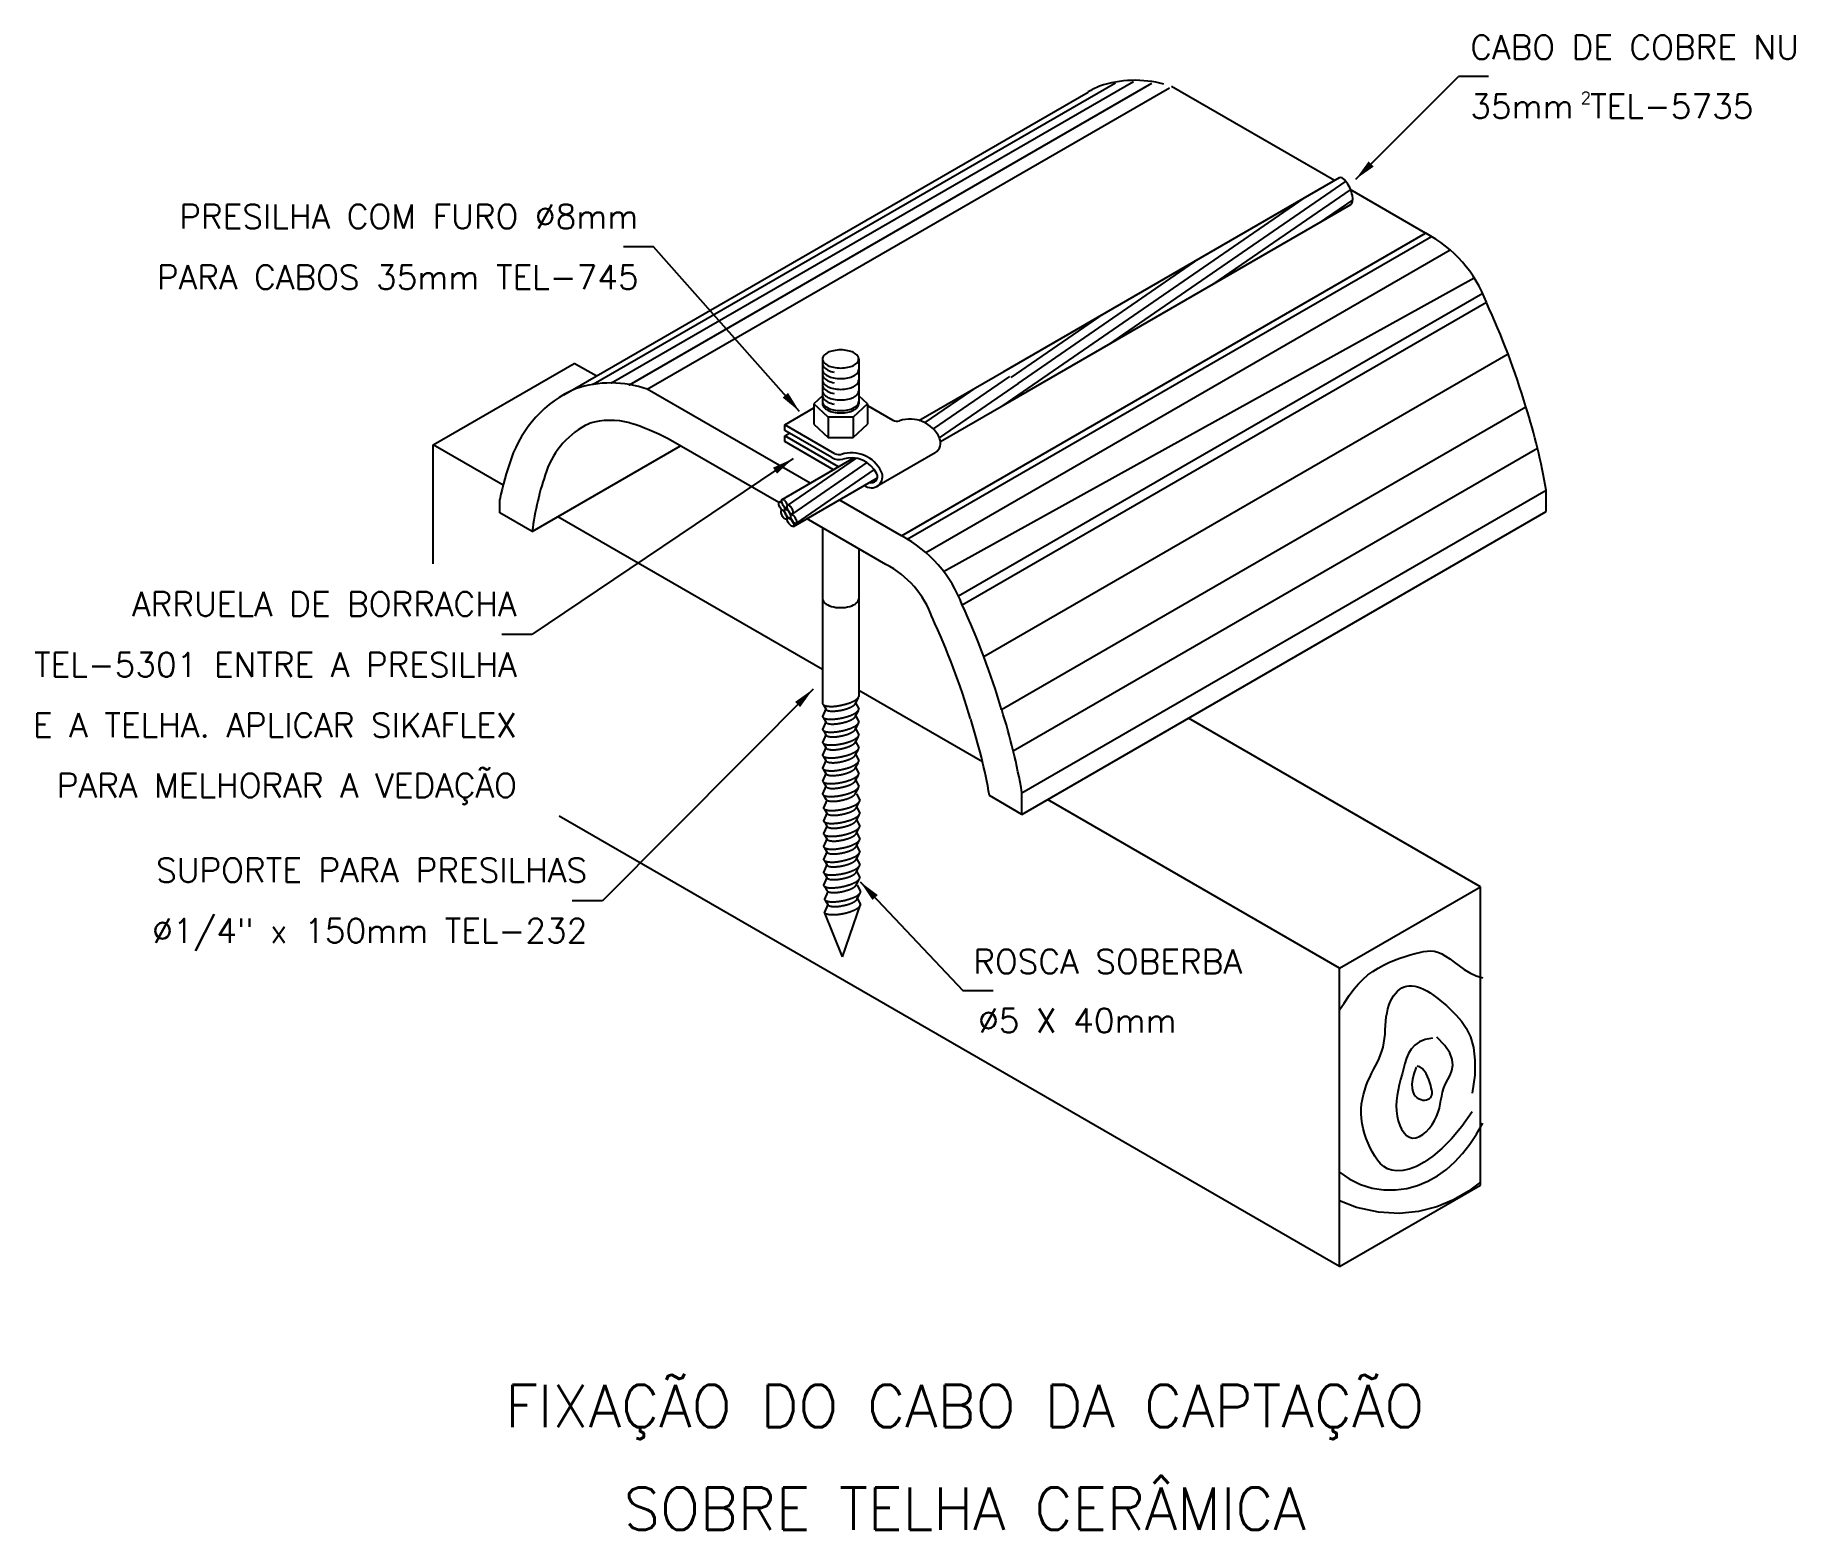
# Model space of a CAD drawing. Header units: millimetres. Extents: x -6256.1 to -6241.5, y -4729.1 to -4716.8.
import ezdxf
from ezdxf.enums import TextEntityAlignment as Align

# ---------------------------------------------------------------- set-up
doc = ezdxf.new("R2010")
doc.units = ezdxf.units.MM
doc.header["$LTSCALE"] = 10
doc.linetypes.add('DASHED', pattern=[0.75, 0.5, -0.25])
doc.layers.add('Termotécnica', color=7, linetype='Continuous')
doc.styles.add('80', font='romans.shx', dxfattribs={"height": 10})
doc.styles.add('r140', font='romans.shx')
doc.styles.add('r80', font='romans.shx')

msp = doc.modelspace()

# ---------------------------------------------------------------- linework, layer by layer
at = {"layer": 'Termotécnica', "color": 1}
for p, q in [((-6251.494, -4719.647), (-6247.164, -4717.147)), ((-6251.343, -4719.636), (-6247.013, -4717.136)), ((-6251.192, -4719.65), (-6246.862, -4717.15)), ((-6251.045, -4719.688), (-6246.715, -4717.188)), ((-6245.254, -4717.961), (-6247.222, -4719.317)), ((-6245.218, -4718.034), (-6246.348, -4718.812)), ((-6245.601, -4718.103), (-6248.096, -4719.822)), ((-6245.195, -4718.116), (-6245.473, -4718.307)), ((-6248.938, -4720.904), (-6244.591, -4718.394)), ((-6248.891, -4720.931), (-6244.543, -4718.421)), ((-6248.735, -4721.043), (-6244.388, -4718.533)), ((-6246.475, -4718.607), (-6247.973, -4719.639)), ((-6248.588, -4721.199), (-6244.188, -4718.764)), ((-6248.465, -4721.402), (-6244.118, -4718.892)), ((-6248.434, -4721.477), (-6244.087, -4718.967)), ((-6247.26, -4719.06), (-6248.03, -4719.591)), ((-6248.255, -4721.904), (-6243.907, -4719.394)), ((-6248.042, -4719.581), (-6248.674, -4720.017)), ((-6247.971, -4719.641), (-6248.624, -4720.091)), ((-6248.316, -4719.671), (-6248.744, -4719.965)), ((-6248.107, -4722.344), (-6243.759, -4719.834)), ((-6248.011, -4722.686), (-6243.664, -4720.176)), ((-6249.314, -4720.26), (-6249.877, -4720.647)), ((-6249.224, -4720.296), (-6249.84, -4720.72)), ((-6249.163, -4720.354), (-6249.814, -4720.802)), ((-6247.939, -4723.034), (-6243.592, -4720.524))]:
    msp.add_line(p, q, dxfattribs=at)
at = {"layer": 'Termotécnica', "color": 2}
for p, q in [((-6245.171, -4717.946), (-6244.319, -4717.094)), ((-6244.069, -4717.094), (-6244.319, -4717.094)), ((-6248.09, -4719.54), (-6245.306, -4717.933)), ((-6247.895, -4719.706), (-6245.212, -4718.156)), ((-6250.993, -4718.508), (-6251.243, -4718.508)), ((-6249.782, -4719.873), (-6250.993, -4718.508)), ((-6252.822, -4720.148), (-6251.653, -4719.473)), ((-6251.47, -4719.578), (-6251.653, -4719.473)), ((-6248.793, -4719.946), (-6248.09, -4719.54)), ((-6249.592, -4719.742), (-6249.664, -4719.809)), ((-6249.22, -4719.809), (-6249.292, -4719.742)), ((-6248.613, -4720.12), (-6247.895, -4719.706)), ((-6249.906, -4719.983), (-6249.664, -4719.843)), ((-6249.664, -4719.809), (-6249.664, -4719.978)), ((-6249.545, -4719.919), (-6249.664, -4719.809)), ((-6249.545, -4719.919), (-6249.545, -4720.088)), ((-6249.338, -4719.919), (-6249.545, -4719.919)), ((-6249.22, -4719.809), (-6249.338, -4719.919)), ((-6249.338, -4719.919), (-6249.338, -4720.088)), ((-6249.22, -4719.809), (-6249.22, -4719.978)), ((-6249.22, -4719.822), (-6249.008, -4719.944)), ((-6249.906, -4720.029), (-6249.906, -4719.983)), ((-6249.49, -4720.223), (-6249.906, -4719.983)), ((-6249.514, -4720.255), (-6249.906, -4720.029)), ((-6249.906, -4720.075), (-6249.866, -4720.052)), ((-6249.906, -4720.121), (-6249.906, -4720.075)), ((-6249.461, -4720.332), (-6249.906, -4720.075)), ((-6249.664, -4719.978), (-6249.545, -4720.088)), ((-6249.545, -4720.088), (-6249.338, -4720.088)), ((-6249.338, -4720.088), (-6249.22, -4719.978)), ((-6252.241, -4720.483), (-6252.822, -4720.148)), ((-6252.822, -4721.137), (-6252.822, -4720.148)), ((-6249.501, -4720.355), (-6249.906, -4720.121)), ((-6248.658, -4720.215), (-6249.141, -4720.493)), ((-6249.836, -4720.263), (-6252.002, -4721.723)), ((-6249.928, -4720.601), (-6249.333, -4720.257)), ((-6249.833, -4720.825), (-6249.137, -4720.423)), ((-6249.95, -4720.622), (-6249.931, -4720.612)), ((-6249.901, -4720.683), (-6249.884, -4720.674)), ((-6249.592, -4722.013), (-6251.787, -4720.745)), ((-6249.911, -4720.696), (-6249.905, -4720.693)), ((-6249.893, -4720.766), (-6249.885, -4720.761)), ((-6249.876, -4720.756), (-6249.874, -4720.755)), ((-6249.861, -4720.757), (-6249.854, -4720.753)), ((-6249.857, -4720.745), (-6249.856, -4720.744)), ((-6249.852, -4720.728), (-6249.842, -4720.722)), ((-6252.002, -4721.723), (-6252.252, -4721.723)), ((-6249.671, -4722.175), (-6251.417, -4723.929)), ((-6248.266, -4722.778), (-6249.292, -4722.186)), ((-6244.135, -4723.813), (-6246.557, -4722.415)), ((-6245.304, -4724.488), (-6247.726, -4723.09)), ((-6245.304, -4726.963), (-6251.775, -4723.227)), ((-6249.28, -4723.772), (-6248.427, -4724.677)), ((-6245.304, -4724.488), (-6244.135, -4723.813)), ((-6244.135, -4726.288), (-6244.135, -4723.813)), ((-6251.417, -4723.929), (-6251.667, -4723.929)), ((-6245.304, -4726.963), (-6245.304, -4724.488)), ((-6248.177, -4724.677), (-6248.427, -4724.677)), ((-6245.304, -4726.963), (-6244.135, -4726.288))]:
    msp.add_line(p, q, dxfattribs=at)
at = {"layer": 'Termotécnica', "color": 3}
for p, q in [((-6251.737, -4719.733), (-6247.39, -4717.223)), ((-6245.348, -4717.957), (-6246.698, -4717.178)), ((-6244.591, -4718.394), (-6245.218, -4718.032)), ((-6249.592, -4719.437), (-6249.592, -4719.809)), ((-6249.292, -4719.437), (-6249.292, -4719.809)), ((-6249.696, -4720.467), (-6251.045, -4719.688)), ((-6252, -4720.868), (-6250.769, -4720.158)), ((-6249.954, -4720.628), (-6250.871, -4720.099)), ((-6243.592, -4720.703), (-6243.592, -4720.524)), ((-6252.269, -4720.713), (-6252.269, -4720.601)), ((-6248.938, -4720.904), (-6249.454, -4720.606)), ((-6252, -4720.868), (-6252.269, -4720.713)), ((-6249.067, -4721.14), (-6249.724, -4720.761)), ((-6247.939, -4723.213), (-6243.592, -4720.703)), ((-6249.592, -4720.838), (-6249.592, -4721.424)), ((-6249.292, -4721.011), (-6249.292, -4721.424)), ((-6247.939, -4723.213), (-6248.208, -4723.057)), ((-6247.939, -4723.213), (-6247.939, -4723.034))]:
    msp.add_line(p, q, dxfattribs=at)
at = {"layer": 'Termotécnica', "color": 2, "linetype": 'DASHED'}
for p, q in [((-6249.592, -4721.424), (-6249.592, -4722.296)), ((-6249.292, -4721.424), (-6249.292, -4722.236)), ((-6249.297, -4722.248), (-6249.319, -4722.287)), ((-6249.565, -4722.339), (-6249.592, -4722.403)), ((-6249.585, -4722.306), (-6249.565, -4722.339)), ((-6249.585, -4722.413), (-6249.565, -4722.446)), ((-6249.319, -4722.287), (-6249.292, -4722.339)), ((-6249.297, -4722.355), (-6249.319, -4722.394)), ((-6249.319, -4722.394), (-6249.292, -4722.446)), ((-6249.565, -4722.446), (-6249.592, -4722.509)), ((-6249.565, -4722.553), (-6249.592, -4722.616)), ((-6249.585, -4722.519), (-6249.565, -4722.553)), ((-6249.297, -4722.461), (-6249.319, -4722.501)), ((-6249.319, -4722.501), (-6249.292, -4722.553)), ((-6249.297, -4722.568), (-6249.319, -4722.608)), ((-6249.565, -4722.66), (-6249.592, -4722.723)), ((-6249.585, -4722.626), (-6249.565, -4722.66)), ((-6249.319, -4722.608), (-6249.292, -4722.659)), ((-6249.297, -4722.675), (-6249.319, -4722.714)), ((-6249.319, -4722.714), (-6249.292, -4722.766)), ((-6249.565, -4722.767), (-6249.592, -4722.83)), ((-6249.585, -4722.733), (-6249.565, -4722.767)), ((-6249.585, -4722.84), (-6249.565, -4722.873)), ((-6249.297, -4722.782), (-6249.319, -4722.821)), ((-6249.319, -4722.821), (-6249.292, -4722.873)), ((-6249.565, -4722.873), (-6249.592, -4722.937)), ((-6249.565, -4722.98), (-6249.592, -4723.043)), ((-6249.585, -4722.947), (-6249.565, -4722.98)), ((-6249.297, -4722.889), (-6249.319, -4722.928)), ((-6249.319, -4722.928), (-6249.292, -4722.98)), ((-6249.297, -4722.995), (-6249.319, -4723.035)), ((-6249.585, -4723.053), (-6249.565, -4723.087)), ((-6249.557, -4723.096), (-6249.584, -4723.16)), ((-6249.311, -4723.044), (-6249.284, -4723.096)), ((-6249.29, -4723.111), (-6249.311, -4723.151)), ((-6249.311, -4723.151), (-6249.284, -4723.203)), ((-6249.557, -4723.203), (-6249.584, -4723.266)), ((-6249.577, -4723.17), (-6249.557, -4723.203)), ((-6249.577, -4723.276), (-6249.557, -4723.31)), ((-6249.29, -4723.218), (-6249.311, -4723.258)), ((-6249.311, -4723.258), (-6249.284, -4723.31)), ((-6249.557, -4723.31), (-6249.584, -4723.373)), ((-6249.557, -4723.417), (-6249.584, -4723.48)), ((-6249.577, -4723.383), (-6249.557, -4723.417)), ((-6249.29, -4723.325), (-6249.311, -4723.365)), ((-6249.311, -4723.365), (-6249.284, -4723.416)), ((-6249.29, -4723.432), (-6249.311, -4723.471)), ((-6249.557, -4723.523), (-6249.584, -4723.587)), ((-6249.577, -4723.49), (-6249.557, -4723.523)), ((-6249.311, -4723.471), (-6249.284, -4723.523)), ((-6249.29, -4723.539), (-6249.311, -4723.578)), ((-6249.311, -4723.578), (-6249.284, -4723.63)), ((-6249.557, -4723.63), (-6249.584, -4723.694)), ((-6249.557, -4723.737), (-6249.584, -4723.8)), ((-6249.577, -4723.597), (-6249.557, -4723.63)), ((-6249.577, -4723.703), (-6249.557, -4723.737)), ((-6249.29, -4723.645), (-6249.311, -4723.685)), ((-6249.311, -4723.685), (-6249.284, -4723.737)), ((-6249.577, -4723.81), (-6249.557, -4723.844)), ((-6249.549, -4723.853), (-6249.576, -4723.916)), ((-6249.29, -4723.752), (-6249.311, -4723.792)), ((-6249.304, -4723.801), (-6249.277, -4723.853)), ((-6249.282, -4723.868), (-6249.304, -4723.908)), ((-6249.549, -4723.96), (-6249.576, -4724.023)), ((-6249.426, -4724.394), (-6249.576, -4724.025)), ((-6249.569, -4723.926), (-6249.549, -4723.96)), ((-6249.426, -4724.394), (-6249.277, -4723.96)), ((-6249.304, -4723.908), (-6249.277, -4723.96))]:
    msp.add_line(p, q, dxfattribs=at)
at = {"layer": 'Termotécnica', "color": 3}
msp.add_lwpolyline([(-6249.292, -4719.437, 0.174532), (-6249.301, -4719.411, 0.104234), (-6249.336, -4719.384, 0.065017), (-6249.381, -4719.368, 0.051167), (-6249.442, -4719.362, 0.051167), (-6249.502, -4719.368, 0.065017), (-6249.548, -4719.384, 0.104234), (-6249.583, -4719.411, 0.174532), (-6249.592, -4719.437, 0.174532), (-6249.583, -4719.462, 0.104234), (-6249.548, -4719.49, 0.065017), (-6249.502, -4719.506, 0.051167), (-6249.442, -4719.512, 0.051167), (-6249.381, -4719.506, 0.065017), (-6249.336, -4719.49, 0.104234), (-6249.301, -4719.462, 0.174532)], format="xyb", close=True, dxfattribs=at)
at = {"layer": 'Termotécnica', "color": 1}
for points in [[(-6249.592, -4719.476, 0.174532), (-6249.583, -4719.501, 0.104234), (-6249.548, -4719.529, 0.073035), (-6249.497, -4719.546, 0.051167)], [(-6249.592, -4719.525, 0.174532), (-6249.583, -4719.551, 0.104234), (-6249.548, -4719.578, 0.065017), (-6249.502, -4719.594, 0.051167), (-6249.442, -4719.6, 0.051167), (-6249.381, -4719.594, 0.065017), (-6249.336, -4719.578, 0.104234), (-6249.301, -4719.551, 0.174532), (-6249.292, -4719.525, 0.174532)], [(-6249.592, -4719.564, 0.174532), (-6249.583, -4719.59, 0.104234), (-6249.548, -4719.617, 0.073035), (-6249.497, -4719.634, 0.051167)], [(-6249.592, -4719.613, 0.174532), (-6249.583, -4719.639, 0.104234), (-6249.548, -4719.667, 0.065017), (-6249.502, -4719.682, 0.051167), (-6249.442, -4719.689, 0.051167), (-6249.381, -4719.682, 0.065017), (-6249.336, -4719.667, 0.104234), (-6249.301, -4719.639, 0.174532), (-6249.292, -4719.613, 0.174532)], [(-6249.592, -4719.653, 0.174532), (-6249.583, -4719.678, 0.104234), (-6249.548, -4719.706, 0.073035), (-6249.497, -4719.723, 0.051167)], [(-6249.592, -4719.702, 0.174532), (-6249.583, -4719.727, 0.104234), (-6249.548, -4719.755, 0.065017), (-6249.502, -4719.771, 0.051167), (-6249.442, -4719.777, 0.051167), (-6249.381, -4719.771, 0.065017), (-6249.336, -4719.755, 0.104234), (-6249.301, -4719.727, 0.174532), (-6249.292, -4719.702, 0.174532)], [(-6249.592, -4719.741, 0.174532), (-6249.583, -4719.767, 0.104234), (-6249.548, -4719.794, 0.073035), (-6249.497, -4719.811, 0.051167)], [(-6249.592, -4719.79, 0.174532), (-6249.583, -4719.816, 0.104234), (-6249.548, -4719.843, 0.065017), (-6249.502, -4719.859, 0.051167), (-6249.442, -4719.865, 0.051167), (-6249.381, -4719.859, 0.065017), (-6249.336, -4719.843, 0.104234), (-6249.301, -4719.816, 0.174532), (-6249.292, -4719.79, 0.174532)]]:
    msp.add_lwpolyline(points, format="xyb", dxfattribs=at)
at = {"layer": 'Termotécnica', "color": 2}
for points in [[(-6249.592, -4719.809, 0.174532), (-6249.583, -4719.834, 0.104234), (-6249.548, -4719.862, 0.065017), (-6249.502, -4719.878, 0.051167), (-6249.442, -4719.884, 0.051167), (-6249.381, -4719.878, 0.065017), (-6249.336, -4719.862, 0.104234), (-6249.301, -4719.834, 0.174532), (-6249.292, -4719.809, 0.174532)], [(-6249.911, -4720.697, -0.207457), (-6249.917, -4720.697, -0.095933), (-6249.927, -4720.691, -0.052726), (-6249.936, -4720.682, -0.039847), (-6249.945, -4720.667, -0.039847), (-6249.952, -4720.651, -0.052726), (-6249.954, -4720.639, -0.095933), (-6249.954, -4720.627, -0.207457), (-6249.95, -4720.622, -0.207457), (-6249.944, -4720.622, -0.095933), (-6249.934, -4720.628, -0.052726), (-6249.925, -4720.638, -0.001764), (-6249.925, -4720.638, -0.039847)], [(-6249.888, -4720.674, -0.207457), (-6249.894, -4720.675, -0.095933), (-6249.904, -4720.669, -0.052726), (-6249.913, -4720.659, -0.039847), (-6249.922, -4720.645, -0.039847), (-6249.928, -4720.629, -0.052726), (-6249.931, -4720.616, -0.095933), (-6249.93, -4720.605, -0.207457), (-6249.927, -4720.6, -0.207457), (-6249.921, -4720.6, -0.095933), (-6249.911, -4720.606, -0.052726), (-6249.902, -4720.615, -0.039847), (-6249.893, -4720.63, -0.039847), (-6249.886, -4720.646, -0.027092), (-6249.885, -4720.652, -0.095933)], [(-6249.913, -4720.659, -0.023019), (-6249.91, -4720.668, -0.052726), (-6249.907, -4720.681, -0.095933), (-6249.908, -4720.692, -0.207457), (-6249.911, -4720.697, -0.207457)], [(-6249.885, -4720.67, -0.1939), (-6249.888, -4720.674, -0.207457)], [(-6249.893, -4720.766, -0.207457), (-6249.899, -4720.766, -0.095933), (-6249.909, -4720.76, -0.052726), (-6249.918, -4720.751, -0.039847), (-6249.927, -4720.736, -0.039847), (-6249.933, -4720.72, -0.052726), (-6249.936, -4720.708, -0.095933), (-6249.935, -4720.696, -0.207457), (-6249.931, -4720.691, -0.130458), (-6249.928, -4720.691, -0.095933)], [(-6249.915, -4720.698, -0.049151), (-6249.907, -4720.707, -0.039847), (-6249.898, -4720.721, -0.039847), (-6249.891, -4720.737, -0.052726), (-6249.888, -4720.75, -0.095933), (-6249.889, -4720.761, -0.207457), (-6249.893, -4720.766, -0.207457)]]:
    msp.add_lwpolyline(points, format="xyb", dxfattribs=at)
for points in [[(-6249.843, -4720.722, -0.207457), (-6249.848, -4720.723, -0.095933), (-6249.858, -4720.717, -0.052726), (-6249.867, -4720.707, -0.039847), (-6249.876, -4720.693, -0.039847), (-6249.883, -4720.677, -0.052726), (-6249.886, -4720.664, -0.095933), (-6249.885, -4720.652, -0.207457), (-6249.881, -4720.648, -0.207457), (-6249.875, -4720.648, -0.095933), (-6249.865, -4720.654, -0.052726), (-6249.856, -4720.663, -0.039847), (-6249.847, -4720.678, -0.039847), (-6249.841, -4720.694, -0.052726), (-6249.838, -4720.706, -0.095933), (-6249.839, -4720.718, -0.207457)], [(-6249.862, -4720.758, -0.207457), (-6249.868, -4720.758, -0.095933), (-6249.878, -4720.752, -0.052726), (-6249.887, -4720.742, -0.039847), (-6249.896, -4720.728, -0.039847), (-6249.903, -4720.712, -0.052726), (-6249.905, -4720.699, -0.095933), (-6249.904, -4720.688, -0.207457), (-6249.901, -4720.683, -0.207457), (-6249.895, -4720.683, -0.095933), (-6249.885, -4720.689, -0.052726), (-6249.876, -4720.698, -0.039847), (-6249.867, -4720.713, -0.039847), (-6249.86, -4720.729, -0.052726), (-6249.858, -4720.741, -0.095933), (-6249.859, -4720.753, -0.207457)], [(-6249.833, -4720.825, -0.207457), (-6249.839, -4720.826, -0.095933), (-6249.85, -4720.822, -0.052726), (-6249.86, -4720.813, -0.039847), (-6249.871, -4720.8, -0.039847), (-6249.88, -4720.786, -0.052726), (-6249.885, -4720.774, -0.095933), (-6249.885, -4720.762, -0.207457), (-6249.882, -4720.757, -0.207457), (-6249.877, -4720.756, -0.095933), (-6249.866, -4720.76, -0.052726), (-6249.856, -4720.768, -0.039847), (-6249.845, -4720.781, -0.039847), (-6249.836, -4720.796, -0.052726), (-6249.831, -4720.808, -0.095933), (-6249.831, -4720.82, -0.207457)], [(-6249.813, -4720.802, -0.207457), (-6249.818, -4720.802, -0.095933), (-6249.829, -4720.796, -0.052726), (-6249.837, -4720.787, -0.039847), (-6249.846, -4720.772, -0.039847), (-6249.853, -4720.756, -0.052726), (-6249.856, -4720.744, -0.095933), (-6249.855, -4720.732, -0.207457), (-6249.851, -4720.727, -0.207457), (-6249.846, -4720.727, -0.095933), (-6249.835, -4720.733, -0.052726), (-6249.827, -4720.743, -0.039847), (-6249.818, -4720.757, -0.039847), (-6249.811, -4720.773, -0.052726), (-6249.808, -4720.786, -0.095933), (-6249.809, -4720.797, -0.207457)]]:
    msp.add_lwpolyline(points, format="xyb", close=True, dxfattribs=at)
at = {"layer": 'Termotécnica', "color": 2, "linetype": 'DASHED'}
for points in [[(-6249.592, -4722.296, 0.24548), (-6249.582, -4722.307, 0.082009), (-6249.541, -4722.317, 0.04047), (-6249.495, -4722.317, 0.029714), (-6249.433, -4722.307, 0.029714), (-6249.372, -4722.29, 0.04047), (-6249.33, -4722.272, 0.082009), (-6249.296, -4722.246, 0.24548), (-6249.292, -4722.232, 0.24548)], [(-6249.592, -4722.403, 0.24548), (-6249.582, -4722.414, 0.082009), (-6249.541, -4722.424, 0.04047), (-6249.495, -4722.423, 0.029714), (-6249.433, -4722.414, 0.029714), (-6249.372, -4722.397, 0.04047), (-6249.33, -4722.379, 0.082009), (-6249.296, -4722.353, 0.24548), (-6249.292, -4722.339, 0.24548)], [(-6249.565, -4722.339, 0.24548), (-6249.557, -4722.349, 0.082009), (-6249.523, -4722.357, 0.04047), (-6249.485, -4722.356, 0.029714), (-6249.434, -4722.349, 0.029714), (-6249.385, -4722.335, 0.04047), (-6249.35, -4722.32, 0.082009), (-6249.322, -4722.299, 0.24548), (-6249.319, -4722.287, 0.24548)], [(-6249.565, -4722.446, 0.24548), (-6249.557, -4722.456, 0.082009), (-6249.523, -4722.464, 0.04047), (-6249.485, -4722.463, 0.029714), (-6249.434, -4722.455, 0.029714), (-6249.385, -4722.442, 0.04047), (-6249.35, -4722.427, 0.082009), (-6249.322, -4722.406, 0.24548), (-6249.319, -4722.394, 0.24548)], [(-6249.592, -4722.509, 0.24548), (-6249.582, -4722.521, 0.082009), (-6249.541, -4722.531, 0.04047), (-6249.495, -4722.53, 0.029714), (-6249.433, -4722.521, 0.029714), (-6249.372, -4722.504, 0.04047), (-6249.33, -4722.486, 0.082009), (-6249.296, -4722.46, 0.24548), (-6249.292, -4722.446, 0.24548)], [(-6249.592, -4722.616, 0.24548), (-6249.582, -4722.628, 0.082009), (-6249.541, -4722.637, 0.04047), (-6249.495, -4722.637, 0.029714), (-6249.433, -4722.628, 0.029714), (-6249.372, -4722.611, 0.04047), (-6249.33, -4722.593, 0.082009), (-6249.296, -4722.567, 0.24548), (-6249.292, -4722.553, 0.24548)], [(-6249.565, -4722.553, 0.24548), (-6249.557, -4722.562, 0.082009), (-6249.523, -4722.57, 0.04047), (-6249.485, -4722.57, 0.029714), (-6249.434, -4722.562, 0.029714), (-6249.385, -4722.549, 0.04047), (-6249.35, -4722.533, 0.082009), (-6249.322, -4722.513, 0.24548), (-6249.319, -4722.501, 0.24548)], [(-6249.592, -4722.723, 0.24548), (-6249.582, -4722.734, 0.082009), (-6249.541, -4722.744, 0.04047), (-6249.495, -4722.744, 0.029714), (-6249.433, -4722.734, 0.029714), (-6249.372, -4722.718, 0.04047), (-6249.33, -4722.699, 0.082009), (-6249.296, -4722.674, 0.24548), (-6249.292, -4722.659, 0.24548)], [(-6249.565, -4722.66, 0.24548), (-6249.557, -4722.669, 0.082009), (-6249.523, -4722.677, 0.04047), (-6249.485, -4722.677, 0.029714), (-6249.434, -4722.669, 0.029714), (-6249.385, -4722.655, 0.04047), (-6249.35, -4722.64, 0.082009), (-6249.322, -4722.619, 0.24548), (-6249.319, -4722.608, 0.24548)], [(-6249.565, -4722.767, 0.24548), (-6249.557, -4722.776, 0.082009), (-6249.523, -4722.784, 0.04047), (-6249.485, -4722.784, 0.029714), (-6249.434, -4722.776, 0.029714), (-6249.385, -4722.762, 0.04047), (-6249.35, -4722.747, 0.082009), (-6249.322, -4722.726, 0.24548), (-6249.319, -4722.714, 0.24548)], [(-6249.592, -4722.83, 0.24548), (-6249.582, -4722.841, 0.082009), (-6249.541, -4722.851, 0.04047), (-6249.495, -4722.851, 0.029714), (-6249.433, -4722.841, 0.029714), (-6249.372, -4722.825, 0.04047), (-6249.33, -4722.806, 0.082009), (-6249.296, -4722.78, 0.24548), (-6249.292, -4722.766, 0.24548)], [(-6249.565, -4722.873, 0.24548), (-6249.557, -4722.883, 0.082009), (-6249.523, -4722.891, 0.04047), (-6249.485, -4722.89, 0.029714), (-6249.434, -4722.883, 0.029714), (-6249.385, -4722.869, 0.04047), (-6249.35, -4722.854, 0.082009), (-6249.322, -4722.833, 0.24548), (-6249.319, -4722.821, 0.24548)], [(-6249.592, -4722.937, 0.24548), (-6249.582, -4722.948, 0.082009), (-6249.541, -4722.958, 0.04047), (-6249.495, -4722.957, 0.029714), (-6249.433, -4722.948, 0.029714), (-6249.372, -4722.931, 0.04047), (-6249.33, -4722.913, 0.082009), (-6249.296, -4722.887, 0.24548), (-6249.292, -4722.873, 0.24548)], [(-6249.592, -4723.043, 0.24548), (-6249.582, -4723.055, 0.082009), (-6249.541, -4723.065, 0.04047), (-6249.495, -4723.064, 0.029714), (-6249.433, -4723.055, 0.029714), (-6249.372, -4723.038, 0.04047), (-6249.33, -4723.02, 0.082009), (-6249.296, -4722.994, 0.24548), (-6249.292, -4722.98, 0.24548)], [(-6249.565, -4722.98, 0.24548), (-6249.557, -4722.989, 0.082009), (-6249.523, -4722.998, 0.04047), (-6249.485, -4722.997, 0.029714), (-6249.434, -4722.989, 0.029714), (-6249.385, -4722.976, 0.04047), (-6249.35, -4722.961, 0.082009), (-6249.322, -4722.94, 0.24548), (-6249.319, -4722.928, 0.24548)], [(-6249.584, -4723.16, 0.24548), (-6249.575, -4723.171, 0.082009), (-6249.534, -4723.181, 0.04047), (-6249.487, -4723.18, 0.029714), (-6249.425, -4723.171, 0.029714), (-6249.364, -4723.154, 0.04047), (-6249.322, -4723.136, 0.082009), (-6249.288, -4723.11, 0.24548), (-6249.284, -4723.096, 0.24548)], [(-6249.565, -4723.087, 0.24548), (-6249.557, -4723.096, 0.082009), (-6249.523, -4723.104, 0.04047), (-6249.485, -4723.104, 0.029714), (-6249.434, -4723.096, 0.029714), (-6249.385, -4723.083, 0.04047), (-6249.35, -4723.067, 0.082009), (-6249.322, -4723.046, 0.24548), (-6249.319, -4723.035, 0.24548)], [(-6249.557, -4723.203, 0.24548), (-6249.549, -4723.212, 0.082009), (-6249.516, -4723.22, 0.04047), (-6249.478, -4723.22, 0.029714), (-6249.427, -4723.212, 0.029714), (-6249.377, -4723.199, 0.04047), (-6249.342, -4723.184, 0.082009), (-6249.315, -4723.163, 0.24548), (-6249.311, -4723.151, 0.24548)], [(-6249.584, -4723.266, 0.24548), (-6249.575, -4723.278, 0.082009), (-6249.534, -4723.288, 0.04047), (-6249.487, -4723.287, 0.029714), (-6249.425, -4723.278, 0.029714), (-6249.364, -4723.261, 0.04047), (-6249.322, -4723.243, 0.082009), (-6249.288, -4723.217, 0.24548), (-6249.284, -4723.203, 0.24548)], [(-6249.557, -4723.31, 0.24548), (-6249.549, -4723.319, 0.082009), (-6249.516, -4723.327, 0.04047), (-6249.478, -4723.327, 0.029714), (-6249.427, -4723.319, 0.029714), (-6249.377, -4723.305, 0.04047), (-6249.342, -4723.29, 0.082009), (-6249.315, -4723.269, 0.24548), (-6249.311, -4723.258, 0.24548)], [(-6249.584, -4723.373, 0.24548), (-6249.575, -4723.385, 0.082009), (-6249.534, -4723.394, 0.04047), (-6249.487, -4723.394, 0.029714), (-6249.425, -4723.385, 0.029714), (-6249.364, -4723.368, 0.04047), (-6249.322, -4723.349, 0.082009), (-6249.288, -4723.324, 0.24548), (-6249.284, -4723.31, 0.24548)], [(-6249.584, -4723.48, 0.24548), (-6249.575, -4723.491, 0.082009), (-6249.534, -4723.501, 0.04047), (-6249.487, -4723.501, 0.029714), (-6249.425, -4723.491, 0.029714), (-6249.364, -4723.475, 0.04047), (-6249.322, -4723.456, 0.082009), (-6249.288, -4723.431, 0.24548), (-6249.284, -4723.416, 0.24548)], [(-6249.557, -4723.417, 0.24548), (-6249.549, -4723.426, 0.082009), (-6249.516, -4723.434, 0.04047), (-6249.478, -4723.434, 0.029714), (-6249.427, -4723.426, 0.029714), (-6249.377, -4723.412, 0.04047), (-6249.342, -4723.397, 0.082009), (-6249.315, -4723.376, 0.24548), (-6249.311, -4723.365, 0.24548)], [(-6249.584, -4723.587, 0.24548), (-6249.575, -4723.598, 0.082009), (-6249.534, -4723.608, 0.04047), (-6249.487, -4723.608, 0.029714), (-6249.425, -4723.598, 0.029714), (-6249.364, -4723.581, 0.04047), (-6249.322, -4723.563, 0.082009), (-6249.288, -4723.537, 0.24548), (-6249.284, -4723.523, 0.24548)], [(-6249.557, -4723.523, 0.24548), (-6249.549, -4723.533, 0.082009), (-6249.516, -4723.541, 0.04047), (-6249.478, -4723.54, 0.029714), (-6249.427, -4723.533, 0.029714), (-6249.377, -4723.519, 0.04047), (-6249.342, -4723.504, 0.082009), (-6249.315, -4723.483, 0.24548), (-6249.311, -4723.471, 0.24548)], [(-6249.557, -4723.63, 0.24548), (-6249.549, -4723.64, 0.082009), (-6249.516, -4723.648, 0.04047), (-6249.478, -4723.647, 0.029714), (-6249.427, -4723.64, 0.029714), (-6249.377, -4723.626, 0.04047), (-6249.342, -4723.611, 0.082009), (-6249.315, -4723.59, 0.24548), (-6249.311, -4723.578, 0.24548)], [(-6249.584, -4723.694, 0.24548), (-6249.575, -4723.705, 0.082009), (-6249.534, -4723.715, 0.04047), (-6249.487, -4723.714, 0.029714), (-6249.425, -4723.705, 0.029714), (-6249.364, -4723.688, 0.04047), (-6249.322, -4723.67, 0.082009), (-6249.288, -4723.644, 0.24548), (-6249.284, -4723.63, 0.24548)], [(-6249.584, -4723.8, 0.24548), (-6249.575, -4723.812, 0.082009), (-6249.534, -4723.822, 0.04047), (-6249.487, -4723.821, 0.029714), (-6249.425, -4723.812, 0.029714), (-6249.364, -4723.795, 0.04047), (-6249.322, -4723.777, 0.082009), (-6249.288, -4723.751, 0.24548), (-6249.284, -4723.737, 0.24548)], [(-6249.557, -4723.737, 0.24548), (-6249.549, -4723.746, 0.082009), (-6249.516, -4723.754, 0.04047), (-6249.478, -4723.754, 0.029714), (-6249.427, -4723.746, 0.029714), (-6249.377, -4723.733, 0.04047), (-6249.342, -4723.718, 0.082009), (-6249.315, -4723.697, 0.24548), (-6249.311, -4723.685, 0.24548)], [(-6249.576, -4723.916, 0.24548), (-6249.567, -4723.928, 0.082009), (-6249.526, -4723.938, 0.04047), (-6249.48, -4723.937, 0.029714), (-6249.417, -4723.928, 0.029714), (-6249.357, -4723.911, 0.04047), (-6249.314, -4723.893, 0.082009), (-6249.281, -4723.867, 0.24548), (-6249.277, -4723.853, 0.24548)], [(-6249.557, -4723.844, 0.24548), (-6249.549, -4723.853, 0.082009), (-6249.516, -4723.861, 0.04047), (-6249.478, -4723.861, 0.029714), (-6249.427, -4723.853, 0.029714), (-6249.377, -4723.839, 0.04047), (-6249.342, -4723.824, 0.082009), (-6249.315, -4723.803, 0.24548), (-6249.311, -4723.792, 0.24548)], [(-6249.576, -4724.023, 0.24548), (-6249.567, -4724.035, 0.082009), (-6249.526, -4724.044, 0.04047), (-6249.48, -4724.044, 0.029714), (-6249.417, -4724.035, 0.029714), (-6249.357, -4724.018, 0.04047), (-6249.314, -4723.999, 0.082009), (-6249.281, -4723.974, 0.24548), (-6249.277, -4723.96, 0.24548)], [(-6249.549, -4723.96, 0.24548), (-6249.541, -4723.969, 0.082009), (-6249.508, -4723.977, 0.04047), (-6249.47, -4723.977, 0.029714), (-6249.419, -4723.969, 0.029714), (-6249.369, -4723.956, 0.04047), (-6249.334, -4723.94, 0.082009), (-6249.307, -4723.92, 0.24548), (-6249.304, -4723.908, 0.24548)]]:
    msp.add_lwpolyline(points, format="xyb", dxfattribs=at)
at = {"layer": 'Termotécnica', "color": 1}
for points in [[(-6245.304, -4724.834), (-6245.268, -4724.778), (-6245.226, -4724.716), (-6245.186, -4724.663), (-6245.147, -4724.618), (-6245.108, -4724.579), (-6245.069, -4724.545), (-6245.028, -4724.515), (-6244.985, -4724.488), (-6244.94, -4724.464), (-6244.895, -4724.443), (-6244.849, -4724.423), (-6244.804, -4724.406), (-6244.76, -4724.391), (-6244.718, -4724.378), (-6244.679, -4724.367), (-6244.643, -4724.358), (-6244.61, -4724.351), (-6244.578, -4724.347), (-6244.548, -4724.346), (-6244.519, -4724.349), (-6244.489, -4724.357), (-6244.458, -4724.369), (-6244.426, -4724.388), (-6244.391, -4724.412), (-6244.354, -4724.44), (-6244.314, -4724.47), (-6244.271, -4724.5), (-6244.224, -4724.528), (-6244.173, -4724.551), (-6244.118, -4724.568)], [(-6244.205, -4725.679), (-6244.292, -4725.801), (-6244.376, -4725.903), (-6244.456, -4725.985), (-6244.532, -4726.049), (-6244.602, -4726.098), (-6244.668, -4726.133), (-6244.728, -4726.155), (-6244.781, -4726.167), (-6244.829, -4726.17), (-6244.87, -4726.165), (-6244.906, -4726.152), (-6244.938, -4726.134), (-6244.965, -4726.11), (-6244.99, -4726.081), (-6245.011, -4726.049), (-6245.031, -4726.015), (-6245.05, -4725.978), (-6245.068, -4725.94), (-6245.083, -4725.9), (-6245.097, -4725.86), (-6245.108, -4725.818), (-6245.117, -4725.777), (-6245.123, -4725.735), (-6245.126, -4725.694), (-6245.125, -4725.654), (-6245.122, -4725.613), (-6245.115, -4725.574), (-6245.106, -4725.536), (-6245.096, -4725.499), (-6245.083, -4725.462), (-6245.069, -4725.427), (-6245.054, -4725.394), (-6245.039, -4725.361), (-6245.023, -4725.33), (-6245.007, -4725.299), (-6244.991, -4725.269), (-6244.977, -4725.238), (-6244.964, -4725.208), (-6244.953, -4725.176), (-6244.943, -4725.143), (-6244.937, -4725.109), (-6244.932, -4725.073), (-6244.928, -4725.037), (-6244.926, -4725.001), (-6244.923, -4724.964), (-6244.92, -4724.928), (-6244.917, -4724.893), (-6244.911, -4724.859), (-6244.904, -4724.827), (-6244.895, -4724.797), (-6244.884, -4724.769), (-6244.871, -4724.743), (-6244.857, -4724.719), (-6244.841, -4724.698), (-6244.824, -4724.68), (-6244.807, -4724.665), (-6244.788, -4724.653), (-6244.768, -4724.644), (-6244.748, -4724.638), (-6244.727, -4724.635), (-6244.705, -4724.634), (-6244.682, -4724.637), (-6244.658, -4724.643), (-6244.633, -4724.651), (-6244.608, -4724.662), (-6244.581, -4724.676), (-6244.553, -4724.693), (-6244.523, -4724.714), (-6244.491, -4724.739), (-6244.457, -4724.767), (-6244.419, -4724.799), (-6244.379, -4724.836), (-6244.337, -4724.878), (-6244.294, -4724.928), (-6244.254, -4724.987), (-6244.22, -4725.059), (-6244.195, -4725.146), (-6244.182, -4725.251), (-6244.184, -4725.376), (-6244.205, -4725.524)], [(-6244.533, -4725.069), (-6244.594, -4725.08), (-6244.643, -4725.1), (-6244.681, -4725.126), (-6244.71, -4725.159), (-6244.732, -4725.196), (-6244.749, -4725.236), (-6244.763, -4725.28), (-6244.775, -4725.324), (-6244.787, -4725.368), (-6244.799, -4725.412), (-6244.81, -4725.457), (-6244.82, -4725.501), (-6244.828, -4725.544), (-6244.833, -4725.588), (-6244.835, -4725.631), (-6244.834, -4725.673), (-6244.828, -4725.715), (-6244.819, -4725.755), (-6244.806, -4725.792), (-6244.79, -4725.825), (-6244.77, -4725.854), (-6244.749, -4725.876), (-6244.725, -4725.891), (-6244.699, -4725.898), (-6244.671, -4725.895), (-6244.643, -4725.885), (-6244.615, -4725.868), (-6244.587, -4725.845), (-6244.561, -4725.817), (-6244.537, -4725.786), (-6244.517, -4725.753), (-6244.5, -4725.718), (-6244.487, -4725.684), (-6244.477, -4725.651), (-6244.47, -4725.617), (-6244.464, -4725.583), (-6244.458, -4725.55), (-6244.45, -4725.516), (-6244.44, -4725.482), (-6244.426, -4725.447), (-6244.408, -4725.413), (-6244.389, -4725.376), (-6244.374, -4725.337), (-6244.366, -4725.294), (-6244.371, -4725.246), (-6244.391, -4725.192), (-6244.431, -4725.13), (-6244.497, -4725.06)], [(-6244.669, -4725.311), (-6244.689, -4725.365), (-6244.7, -4725.412), (-6244.705, -4725.451), (-6244.704, -4725.484), (-6244.698, -4725.512), (-6244.688, -4725.533), (-6244.675, -4725.551), (-6244.661, -4725.564), (-6244.645, -4725.573), (-6244.629, -4725.579), (-6244.614, -4725.582), (-6244.598, -4725.582), (-6244.584, -4725.58), (-6244.571, -4725.576), (-6244.56, -4725.569), (-6244.55, -4725.561), (-6244.544, -4725.552), (-6244.539, -4725.542), (-6244.537, -4725.529), (-6244.538, -4725.515), (-6244.54, -4725.499), (-6244.544, -4725.481), (-6244.549, -4725.461), (-6244.557, -4725.438), (-6244.565, -4725.413), (-6244.576, -4725.388), (-6244.588, -4725.362), (-6244.602, -4725.339), (-6244.619, -4725.32), (-6244.639, -4725.306), (-6244.662, -4725.3)], [(-6245.304, -4726.18), (-6245.226, -4726.237), (-6245.132, -4726.284), (-6245.035, -4726.314), (-6244.938, -4726.328), (-6244.842, -4726.328), (-6244.748, -4726.315), (-6244.658, -4726.291), (-6244.572, -4726.255), (-6244.492, -4726.211), (-6244.418, -4726.157), (-6244.349, -4726.096), (-6244.285, -4726.026), (-6244.225, -4725.949), (-6244.169, -4725.865), (-6244.117, -4725.775)], [(-6244.135, -4726.262), (-6244.235, -4726.337), (-6244.361, -4726.41), (-6244.499, -4726.468), (-6244.649, -4726.507), (-6244.81, -4726.523), (-6244.982, -4726.513), (-6245.163, -4726.473), (-6245.304, -4726.418)]]:
    msp.add_lwpolyline(points, dxfattribs=at)
at = {"layer": 'Termotécnica', "color": 3}
for centre, radius, start, end in [((-6246.889, -4718.081), 0.994, 114.0641, 120.2864), ((-6247.002, -4718.051), 0.925, 74.9511, 108.4143), ((-6245.085, -4719.338), 1.065, 20.3837, 62.3315), ((-6249.897, -4721.657), 6.402, 16.54, 24.8437), ((-6251.35, -4720.558), 0.922, 70.7187, 108.4472), ((-6251.236, -4720.591), 0.994, 114.0641, 160.8192), ((-6248.808, -4721.427), 5.294, 9.8206, 17.5108), ((-6251.236, -4720.591), 0.683, 115.3623, 160.8192), ((-6251.349, -4720.561), 0.615, 74.9511, 106.9961), ((-6251.725, -4721.719), 1.831, 62.2137, 72.9975), ((-6249.505, -4721.193), 2.826, 160.8192, 167.909), ((-6249.505, -4721.193), 2.516, 160.8192, 172.58), ((-6249.432, -4721.848), 1.065, 20.3837, 62.3315), ((-6249.432, -4721.848), 0.796, 19.6758, 62.6971), ((-6254.244, -4724.166), 6.402, 16.54, 24.8437), ((-6254.244, -4724.166), 6.133, 16.5187, 24.9476), ((-6253.155, -4723.937), 5.025, 10.0808, 17.5368), ((-6253.155, -4723.937), 5.294, 9.8206, 17.5108)]:
    msp.add_arc(centre, radius, start, end, dxfattribs=at)
at = {"layer": 'Termotécnica', "color": 2}
for centre, radius, start, end in [((-6248.973, -4719.873), 0.0794, 244.3786, 284.3612), ((-6248.867, -4720.204), 0.269, 24.5982, 108.7737), ((-6249.456, -4720.151), 0.0794, 244.3786, 284.3612), ((-6249.353, -4720.491), 0.276, 25.8673, 107.5046), ((-6248.705, -4720.135), 0.0923, 299.9993, 27.4912), ((-6249.454, -4720.15), 0.121, 239.9993, 284.3612), ((-6249.354, -4720.492), 0.235, 25.6088, 107.3974), ((-6249.187, -4720.413), 0.0923, 230.086, 27.4912), ((-6249.187, -4720.413), 0.0508, 248.6391, 27.4912)]:
    msp.add_arc(centre, radius, start, end, dxfattribs=at)
msp.add_ellipse((-6245.259, -4718.045), major_axis=(-0.047, 0.112), ratio=0.388256, start_param=3.141593, end_param=6.378636, dxfattribs=at)
at = {"layer": 'Termotécnica', "color": 3}
msp.add_ellipse((-6249.442, -4721.424), major_axis=(-0.15, 0), ratio=0.5, start_param=0, end_param=3.141593, dxfattribs=at)
at = {"layer": 'Termotécnica', "color": 1}
for p in [(-6251.494, -4719.647), (-6251.343, -4719.636), (-6251.192, -4719.65)]:
    msp.add_point(p, dxfattribs=at)
at = {"layer": 'Termotécnica', "color": 2}
for points in [[(-6245.021, -4717.841), (-6245.064, -4717.798), (-6245.171, -4717.946)], [(-6249.878, -4719.718), (-6249.923, -4719.757), (-6249.782, -4719.873)], [(-6250.003, -4720.338), (-6249.97, -4720.388), (-6249.836, -4720.263)], [(-6249.82, -4722.281), (-6249.778, -4722.324), (-6249.671, -4722.175)], [(-6249.134, -4723.882), (-6249.178, -4723.923), (-6249.28, -4723.772)]]:
    msp.add_solid(points, dxfattribs=at)

# ---------------------------------------------------------------- texts
at = {"layer": 'Termotécnica', "color": 2, "style": 'r80'}
for s, p in [('CABO DE COBRE NU', (-6244.221, -4716.952)), ('35mm TEL-5735', (-6244.221, -4717.441)), ('ROSCA SOBERBA', (-6248.342, -4724.534)), ('%%C5 X 40mm', (-6248.302, -4725.023))]:
    msp.add_text(s, height=0.2, dxfattribs=at).set_placement(p)
at = {"layer": 'Termotécnica', "color": 3, "style": '80'}
msp.add_text('2', height=0.1, dxfattribs=at).set_placement((-6243.305, -4717.321))
at = {"layer": 'Termotécnica', "color": 2, "style": 'r80'}
for s, p in [('PRESILHA COM FURO %%C8mm', (-6251.12, -4718.355)), ('PARA CABOS 35mm TEL-745', (-6251.117, -4718.858)), ('ARRUELA DE BORRACHA', (-6252.129, -4721.569)), ('TEL-5301 ENTRE A PRESILHA', (-6252.127, -4722.072)), ('E A TELHA. APLICAR SIKAFLEX', (-6252.127, -4722.573)), ('PARA MELHORAR A VEDAÇÃO', (-6252.127, -4723.073)), ('SUPORTE PARA PRESILHAS', (-6251.544, -4723.776)), ('%%C1/4" x 150mm TEL-232', (-6251.542, -4724.278))]:
    msp.add_text(s, height=0.2, dxfattribs=at).set_placement(p, align=Align.RIGHT)
at = {"layer": 'Termotécnica', "color": 5, "style": 'r140'}
for s, p in [('FIXAÇÃO DO CABO DA CAPTAÇÃO', (-6248.412, -4728.4)), ('SOBRE TELHA CERÂMICA', (-6248.412, -4729.251))]:
    msp.add_text(s, height=0.35, dxfattribs=at).set_placement(p, align=Align.BOTTOM_CENTER)

doc.saveas('drawing.dxf')
